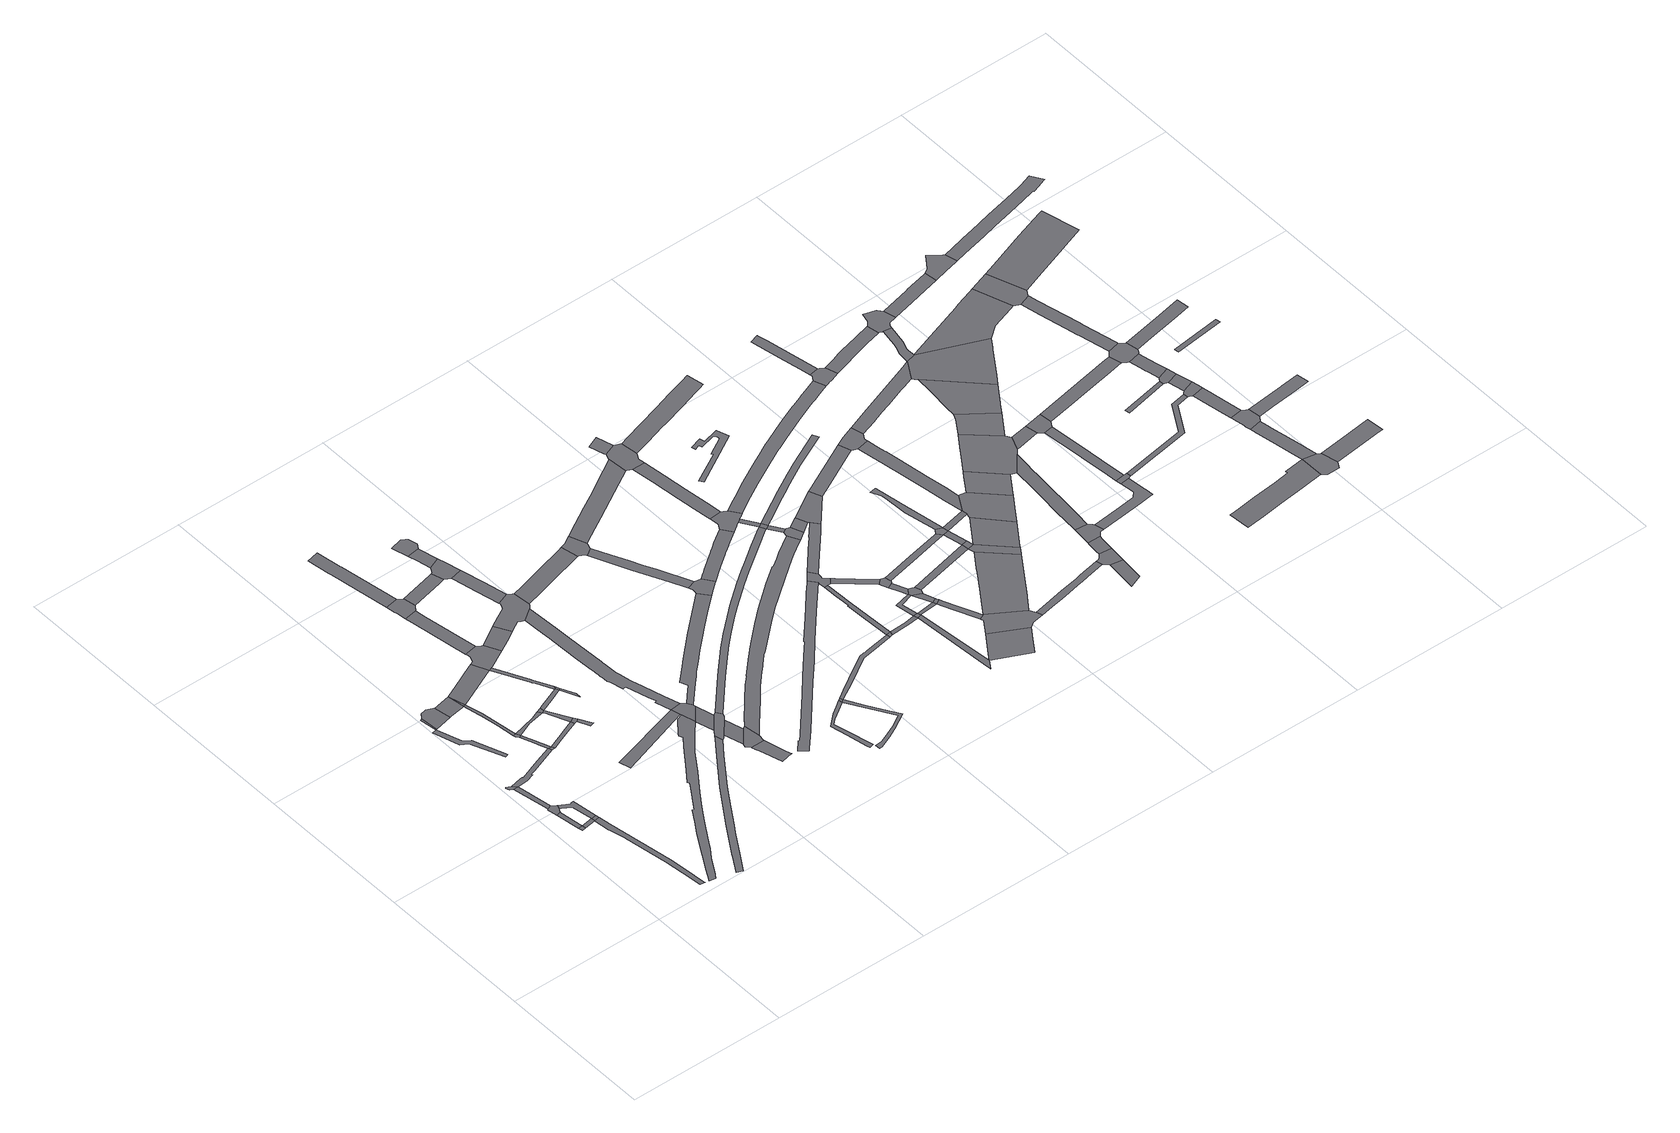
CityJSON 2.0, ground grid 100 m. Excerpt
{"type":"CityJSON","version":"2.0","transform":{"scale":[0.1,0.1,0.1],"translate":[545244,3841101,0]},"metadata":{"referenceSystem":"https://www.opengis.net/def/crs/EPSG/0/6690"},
"CityObjects":{
"road1":{"type":"Road","geometry":[{"type":"MultiSurface","lod":"1","boundaries":[[[0,1,2,3]]]}]},
"road2":{"type":"Road","attributes":{"RoadStructureAttribute.sectionType":"1"},"geometry":[{"type":"MultiSurface","lod":"1","boundaries":[[[4,5,1,0]]]}]},
"road3":{"type":"Road","geometry":[{"type":"MultiSurface","lod":"1","boundaries":[[[6,7,8,5,4,9,10,11]]]}]},
"road4":{"type":"Road","attributes":{"RoadStructureAttribute.sectionType":"1"},"geometry":[{"type":"MultiSurface","lod":"1","boundaries":[[[12,13,14,15,16,17,18,19,20,21,22,23,24,25,26,27]]]}]},
"road5":{"type":"Road","attributes":{"RoadStructureAttribute.sectionType":"1"},"geometry":[{"type":"MultiSurface","lod":"1","boundaries":[[[28,0,3,19]]]}]},
"road6":{"type":"Road","attributes":{"RoadStructureAttribute.sectionType":"1"},"geometry":[{"type":"MultiSurface","lod":"1","boundaries":[[[29,7,6,30]]]}]},
"road7":{"type":"Road","geometry":[{"type":"MultiSurface","lod":"1","boundaries":[[[31,32,33,29,30,34]]]}]},
"road8":{"type":"Road","attributes":{"RoadStructureAttribute.sectionType":"1"},"geometry":[{"type":"MultiSurface","lod":"1","boundaries":[[[35,36,37,38,11,10,39,40,28,41]]]}]},
"road9":{"type":"Road","geometry":[{"type":"MultiSurface","lod":"1","boundaries":[[[41,28,19,18]]]}]},
"road10":{"type":"Road","attributes":{"RoadStructureAttribute.sectionType":"1"},"geometry":[{"type":"MultiSurface","lod":"1","boundaries":[[[42,43,44,45,46,47,48,49,50]]]}]},
"road11":{"type":"Road","attributes":{"RoadStructureAttribute.sectionType":"1"},"geometry":[{"type":"MultiSurface","lod":"1","boundaries":[[[51,52,49,53]]]}]},
"road12":{"type":"Road","attributes":{"RoadStructureAttribute.sectionType":"1"},"geometry":[{"type":"MultiSurface","lod":"1","boundaries":[[[54,55,56,57,58,34,30,59,60,61,62,63]]]}]},
"road13":{"type":"Road","attributes":{"RoadStructureAttribute.sectionType":"1"},"geometry":[{"type":"MultiSurface","lod":"1","boundaries":[[[64,65,66,67,51,53,68,69]]]}]},
"road14":{"type":"Road","attributes":{"RoadStructureAttribute.sectionType":"1"},"geometry":[{"type":"MultiSurface","lod":"1","boundaries":[[[70,69,68,71,72,73]]]}]},
"road15":{"type":"Road","geometry":[{"type":"MultiSurface","lod":"1","boundaries":[[[74,75,76,77,78]]]}]},
"road16":{"type":"Road","attributes":{"RoadStructureAttribute.sectionType":"1"},"geometry":[{"type":"MultiSurface","lod":"1","boundaries":[[[79,80,81,78,77,82,83,84,54,85]]]}]},
"road17":{"type":"Road","attributes":{"RoadStructureAttribute.sectionType":"1"},"geometry":[{"type":"MultiSurface","lod":"1","boundaries":[[[86,87,88,73,89,90,75,74]]]}]},
"road18":{"type":"Road","geometry":[{"type":"MultiSurface","lod":"1","boundaries":[[[54,63,91,85]]]}]},
"road19":{"type":"Road","geometry":[{"type":"MultiSurface","lod":"1","boundaries":[[[70,73,88]]]}]},
"road20":{"type":"Road","attributes":{"RoadStructureAttribute.sectionType":"1"},"geometry":[{"type":"MultiSurface","lod":"1","boundaries":[[[92,93,74,78,94,95,96,97]]]}]},
"road21":{"type":"Road","attributes":{"RoadStructureAttribute.sectionType":"1"},"geometry":[{"type":"MultiSurface","lod":"1","boundaries":[[[98,99,100,101,102,103,104,105,106,107,108,109,110,111,112,113,114,115,116,117,118,119,120,121,122,123,124,125,126,127,128,129,130,131,132,133]]]}]},
"road22":{"type":"Road","attributes":{"RoadStructureAttribute.sectionType":"1"},"geometry":[{"type":"MultiSurface","lod":"1","boundaries":[[[134,135,136,85,91,137,138,139]]]}]},
"road23":{"type":"Road","geometry":[{"type":"MultiSurface","lod":"1","boundaries":[[[140,141,142,143,144,145,146,147,148,149,150,151,152,153,154,155,156,157]]]}]},
"road24":{"type":"Road","attributes":{"RoadStructureAttribute.sectionType":"1"},"geometry":[{"type":"MultiSurface","lod":"1","boundaries":[[[158,159,160,70,88,161]]]}]},
"road25":{"type":"Road","geometry":[{"type":"MultiSurface","lod":"1","boundaries":[[[162,163,92,97,164]]]}]},
"road26":{"type":"Road","attributes":{"RoadStructureAttribute.sectionType":"1"},"geometry":[{"type":"MultiSurface","lod":"1","boundaries":[[[165,164,97,166,167,134,168]]]}]},
"road27":{"type":"Road","geometry":[{"type":"MultiSurface","lod":"1","boundaries":[[[168,134,139,169,170]]]}]},
"road28":{"type":"Road","geometry":[{"type":"MultiSurface","lod":"1","boundaries":[[[171,172,173,174,170,169]]]}]},
"road29":{"type":"Road","attributes":{"RoadStructureAttribute.sectionType":"1"},"geometry":[{"type":"MultiSurface","lod":"1","boundaries":[[[175,176,177,162,164,178,179]]]}]},
"road30":{"type":"Road","geometry":[{"type":"MultiSurface","lod":"1","boundaries":[[[180,181,182,183]]]}]},
"road31":{"type":"Road","attributes":{"RoadStructureAttribute.sectionType":"1"},"geometry":[{"type":"MultiSurface","lod":"1","boundaries":[[[184,185,186,187,188,189,190,191,192,175,193]]]}]},
"road32":{"type":"Road","geometry":[{"type":"MultiSurface","lod":"1","boundaries":[[[194,195,196,197,198,199,200,158,161,188,187,201,202,203,204]]]}]},
"road33":{"type":"Road","geometry":[{"type":"MultiSurface","lod":"1","boundaries":[[[193,175,179,205]]]}]},
"road34":{"type":"Road","geometry":[{"type":"MultiSurface","lod":"1","boundaries":[[[206,207,205,179]]]}]},
"road35":{"type":"Road","attributes":{"RoadStructureAttribute.sectionType":"1"},"geometry":[{"type":"MultiSurface","lod":"1","boundaries":[[[208,209,210,211,196,195]]]}]},
"road36":{"type":"Road","geometry":[{"type":"MultiSurface","lod":"1","boundaries":[[[212,213,214,215,210,209,216,217,218]]]}]},
"road37":{"type":"Road","attributes":{"RoadStructureAttribute.sectionType":"1"},"geometry":[{"type":"MultiSurface","lod":"1","boundaries":[[[219,220,221,222,223,224,225,213,212]]]}]},
"road38":{"type":"Road","attributes":{"RoadStructureAttribute.sectionType":"1"},"geometry":[{"type":"MultiSurface","lod":"1","boundaries":[[[226,204,203,227,228,229]]]}]},
"road39":{"type":"Road","attributes":{"RoadStructureAttribute.sectionType":"1"},"geometry":[{"type":"MultiSurface","lod":"1","boundaries":[[[230,231,232,233,234,235,236,237,238,239,240,241,242]]]}]},
"road40":{"type":"Road","geometry":[{"type":"MultiSurface","lod":"1","boundaries":[[[243,244,245,180,183,98,133,246,247,248]]]}]},
"road41":{"type":"Road","geometry":[{"type":"MultiSurface","lod":"1","boundaries":[[[249,250,251,252,140,157,253,254,255,256,257]]]}]},
"road42":{"type":"Road","attributes":{"RoadStructureAttribute.sectionType":"1"},"geometry":[{"type":"MultiSurface","lod":"1","boundaries":[[[258,259,255,254,260,261,262]]]}]},
"road43":{"type":"Road","attributes":{"RoadStructureAttribute.sectionType":"1"},"geometry":[{"type":"MultiSurface","lod":"1","boundaries":[[[263,264,246,133,265,266,252,251]]]}]},
"road44":{"type":"Road","geometry":[{"type":"MultiSurface","lod":"1","boundaries":[[[267,262,261,268,230,242,269,270]]]}]},
"road45":{"type":"Road","attributes":{"RoadStructureAttribute.sectionType":"1"},"geometry":[{"type":"MultiSurface","lod":"1","boundaries":[[[271,272,218,217,273,274]]]}]},
"road46":{"type":"Road","attributes":{"RoadStructureAttribute.sectionType":"1"},"geometry":[{"type":"MultiSurface","lod":"1","boundaries":[[[275,276,277,278,279,280,281,282,283,284,285,286,287,288,289,290,291,292,293,294,295,296,297,298,299,300,301,302,303,304,305,306,307,308,309,310,311,312,313,314,315,316,317,180,245]]]}]},
"road47":{"type":"Road","geometry":[{"type":"MultiSurface","lod":"1","boundaries":[[[318,319,320,321,322,323,324,325,226,229,326,327,328,294,293,329,330,331]]]}]},
"road48":{"type":"Road","attributes":{"RoadStructureAttribute.sectionType":"1"},"geometry":[{"type":"MultiSurface","lod":"1","boundaries":[[[332,333,334,335,336,337,321,320]]]}]},
"road49":{"type":"Road","geometry":[{"type":"MultiSurface","lod":"1","boundaries":[[[338,339,340,341,271,274,335,334]]]}]},
"road50":{"type":"Road","attributes":{"RoadStructureAttribute.sectionType":"1"},"geometry":[{"type":"MultiSurface","lod":"1","boundaries":[[[342,343,344,345,346,340,339]]]}]},
"road51":{"type":"Road","geometry":[{"type":"MultiSurface","lod":"1","boundaries":[[[347,348,349,350,351,344,343,352,353,354]]]}]},
"road52":{"type":"Road","attributes":{"RoadStructureAttribute.sectionType":"1"},"geometry":[{"type":"MultiSurface","lod":"1","boundaries":[[[355,356,357,358,359,360,361,362,363,364,365,366,367,368,369,370]]]}]},
"road53":{"type":"Road","attributes":{"RoadStructureAttribute.sectionType":"1"},"geometry":[{"type":"MultiSurface","lod":"1","boundaries":[[[371,372,373,374,375,376,377,378,379,380,248,247,381,382,383,384,385,386,387,388,389,390,391,392,393,394]]]}]},
"road54":{"type":"Road","attributes":{"RoadStructureAttribute.sectionType":"1"},"geometry":[{"type":"MultiSurface","lod":"1","boundaries":[[[395,396,397,398,331,330,399,400,401,402]]]}]},
"road55":{"type":"Road","attributes":{"RoadStructureAttribute.sectionType":"1"},"geometry":[{"type":"MultiSurface","lod":"1","boundaries":[[[403,404,405,406,407,408,409,370,410,411,412,413,414,415,416,417]]]}]},
"road56":{"type":"Road","geometry":[{"type":"MultiSurface","lod":"1","boundaries":[[[418,355,370,409]]]}]},
"road57":{"type":"Road","attributes":{"RoadStructureAttribute.sectionType":"1"},"geometry":[{"type":"MultiSurface","lod":"1","boundaries":[[[419,420,421,422,423,424,425,426,427,428,429,430,431,432,433,434,435,436,437,438,439,440,441,442]]]}]},
"road58":{"type":"Road","geometry":[{"type":"MultiSurface","lod":"1","boundaries":[[[443,444,445,395,402,446,447,448,449,450,451,452,453]]]}]},
"road59":{"type":"Road","geometry":[{"type":"MultiSurface","lod":"1","boundaries":[[[454,455,456,457,458,459,460,461,462,463,464,465,466,249,257,467,468,469,470,471,472,473,474,475,476,477,478,479]]]}]},
"road60":{"type":"Road","attributes":{"RoadStructureAttribute.sectionType":"1"},"geometry":[{"type":"MultiSurface","lod":"1","boundaries":[[[480,481,482,483,484,485,486,487,488,489,490,491,492,493,494,495,496,497,498,499,500,501,502,503,504,505,506,507,508,267,270,509,510,511,512,513,514,515,516,517,518,519,520,521,522,523,524,525,526,527,528,529,530,531]]]}]},
"road61":{"type":"Road","attributes":{"RoadStructureAttribute.sectionType":"1"},"geometry":[{"type":"MultiSurface","lod":"1","boundaries":[[[532,533,534,535,536,450,449,537,538,539,540,541]]]}]},
"road62":{"type":"Road","attributes":{"RoadStructureAttribute.sectionType":"1"},"geometry":[{"type":"MultiSurface","lod":"1","boundaries":[[[542,543,544,545,546,547,548,549,550,551,418,409,552,553,554,555,556,557]]]}]},
"road63":{"type":"Road","geometry":[{"type":"MultiSurface","lod":"1","boundaries":[[[558,541,540,559,560,561,371,394,562,563,564,565,566]]]}]},
"road64":{"type":"Road","attributes":{"RoadStructureAttribute.sectionType":"1"},"geometry":[{"type":"MultiSurface","lod":"1","boundaries":[[[567,568,569,570,571,443,453,572,573,574,575]]]}]},
"road65":{"type":"Road","geometry":[{"type":"MultiSurface","lod":"1","boundaries":[[[576,542,557,577]]]}]},
"road66":{"type":"Road","attributes":{"RoadStructureAttribute.sectionType":"1"},"geometry":[{"type":"MultiSurface","lod":"1","boundaries":[[[578,579,580,581,582,583,584,585,586,587,588,566,565,589,590,591,592,593,594]]]}]},
"road67":{"type":"Road","attributes":{"RoadStructureAttribute.sectionType":"1"},"geometry":[{"type":"MultiSurface","lod":"1","boundaries":[[[595,596,597,598,599,600,601,602,603,542,576]]]}]},
"road68":{"type":"Road","attributes":{"RoadStructureAttribute.sectionType":"1"},"geometry":[{"type":"MultiSurface","lod":"1","boundaries":[[[604,605,576,577,606,607]]]}]},
"road69":{"type":"Road","geometry":[{"type":"MultiSurface","lod":"1","boundaries":[[[608,419,442,609,598,597,610,611,612,613,614,615,616]]]}]},
"road70":{"type":"Road","attributes":{"RoadStructureAttribute.sectionType":"1"},"geometry":[{"type":"MultiSurface","lod":"1","boundaries":[[[617,607,618,619,620,621]]]}]},
"road71":{"type":"Road","geometry":[{"type":"MultiSurface","lod":"1","boundaries":[[[622,604,607,617]]]}]},
"road72":{"type":"Road","attributes":{"RoadStructureAttribute.sectionType":"1"},"geometry":[{"type":"MultiSurface","lod":"1","boundaries":[[[623,624,625,612,611,626,627,628]]]}]},
"road73":{"type":"Road","attributes":{"RoadStructureAttribute.sectionType":"1"},"geometry":[{"type":"MultiSurface","lod":"1","boundaries":[[[629,630,604,622,631,632]]]}]},
"road74":{"type":"Road","geometry":[{"type":"MultiSurface","lod":"1","boundaries":[[[633,634,635,636,637,578,594,638,639,640,641,642,643,644,645,646,647,648]]]}]},
"road75":{"type":"Road","attributes":{"RoadStructureAttribute.sectionType":"1"},"geometry":[{"type":"MultiSurface","lod":"1","boundaries":[[[649,650,622,617,651,652,653]]]}]},
"road76":{"type":"Road","attributes":{"RoadStructureAttribute.sectionType":"1"},"geometry":[{"type":"MultiSurface","lod":"1","boundaries":[[[654,655,621,656,657,658,659,660]]]}]},
"road77":{"type":"Road","attributes":{"RoadStructureAttribute.sectionType":"1"},"geometry":[{"type":"MultiSurface","lod":"1","boundaries":[[[661,662,663,664,665,635,634,666,667,668,669]]]}]},
"road78":{"type":"Road","attributes":{"RoadStructureAttribute.sectionType":"1"},"geometry":[{"type":"MultiSurface","lod":"1","boundaries":[[[642,641,454,670]]]}]},
"road79":{"type":"Road","attributes":{"RoadStructureAttribute.sectionType":"1"},"geometry":[{"type":"MultiSurface","lod":"1","boundaries":[[[671,672,673,674,629,675]]]}]},
"road80":{"type":"Road","geometry":[{"type":"MultiSurface","lod":"1","boundaries":[[[676,628,627,672,671,677,678,679]]]}]},
"road81":{"type":"Road","geometry":[{"type":"MultiSurface","lod":"1","boundaries":[[[670,454,479,680]]]}]},
"road82":{"type":"Road","attributes":{"RoadStructureAttribute.sectionType":"1"},"geometry":[{"type":"MultiSurface","lod":"1","boundaries":[[[681,682,683,684,685,686,687,608,616,688,689,690,691]]]}]},
"road83":{"type":"Road","attributes":{"RoadStructureAttribute.sectionType":"1"},"geometry":[{"type":"MultiSurface","lod":"1","boundaries":[[[632,649,692,693]]]}]},
"road84":{"type":"Road","geometry":[{"type":"MultiSurface","lod":"1","boundaries":[[[675,629,632,693,694,695]]]}]},
"road85":{"type":"Road","attributes":{"RoadStructureAttribute.sectionType":"1"},"geometry":[{"type":"MultiSurface","lod":"1","boundaries":[[[680,479,696,697]]]}]},
"road86":{"type":"Road","geometry":[{"type":"MultiSurface","lod":"1","boundaries":[[[698,692,649,653,699]]]}]},
"road87":{"type":"Road","attributes":{"RoadStructureAttribute.sectionType":"1"},"geometry":[{"type":"MultiSurface","lod":"1","boundaries":[[[700,701,702,699,653,703,704,705]]]}]},
"road88":{"type":"Road","geometry":[{"type":"MultiSurface","lod":"1","boundaries":[[[706,707,708,709,710,567,575,711,661,669,712,713,714,715,716]]]}]},
"road89":{"type":"Road","geometry":[{"type":"MultiSurface","lod":"1","boundaries":[[[697,696,480,531,717,718,719]]]}]},
"road90":{"type":"Road","attributes":{"RoadStructureAttribute.sectionType":"1"},"geometry":[{"type":"MultiSurface","lod":"1","boundaries":[[[720,721,722,723,709,708]]]}]},
"road91":{"type":"Road","geometry":[{"type":"MultiSurface","lod":"1","boundaries":[[[724,705,704,725,726,727,654,660,728,729,730,731]]]}]},
"road92":{"type":"Road","attributes":{"RoadStructureAttribute.sectionType":"1"},"geometry":[{"type":"MultiSurface","lod":"1","boundaries":[[[732,719,718,733]]]}]},
"road93":{"type":"Road","attributes":{"RoadStructureAttribute.sectionType":"1"},"geometry":[{"type":"MultiSurface","lod":"1","boundaries":[[[734,735,736,679,678,737,738,739,740]]]}]},
"road94":{"type":"Road","geometry":[{"type":"MultiSurface","lod":"1","boundaries":[[[741,732,733,742,681,691,743,744,745]]]}]},
"road95":{"type":"Road","attributes":{"RoadStructureAttribute.sectionType":"1"},"geometry":[{"type":"MultiSurface","lod":"1","boundaries":[[[746,695,694,747]]]}]},
"road96":{"type":"Road","geometry":[{"type":"MultiSurface","lod":"1","boundaries":[[[748,749,750,751,752,753,754,755,756,757,758,759,760,761,762,763]]]}]},
"road97":{"type":"Road","attributes":{"RoadStructureAttribute.sectionType":"1"},"geometry":[{"type":"MultiSurface","lod":"1","boundaries":[[[764,765,766,767,768,724,731,769,770,771,772]]]}]},
"road98":{"type":"Road","geometry":[{"type":"MultiSurface","lod":"1","boundaries":[[[773,774,775,776,777,778,779,780,781,782,783,784,785,786,670,680]]]}]},
"road99":{"type":"Road","attributes":{"RoadStructureAttribute.sectionType":"1"},"geometry":[{"type":"MultiSurface","lod":"1","boundaries":[[[787,788,789,790,791,792,716,715,793,794,795,796,797,798,799]]]}]},
"road100":{"type":"Road","geometry":[{"type":"MultiSurface","lod":"1","boundaries":[[[800,801,746,747,802]]]}]},
"road101":{"type":"Road","attributes":{"RoadStructureAttribute.sectionType":"1"},"geometry":[{"type":"MultiSurface","lod":"1","boundaries":[[[803,804,740,746,801]]]}]},
"road102":{"type":"Road","geometry":[{"type":"MultiSurface","lod":"1","boundaries":[[[805,734,740,804,806]]]}]},
"road103":{"type":"Road","attributes":{"RoadStructureAttribute.sectionType":"1"},"geometry":[{"type":"MultiSurface","lod":"1","boundaries":[[[807,808,809,810,811,730,729,812,813,814,815,816,817]]]}]},
"road104":{"type":"Road","attributes":{"RoadStructureAttribute.sectionType":"1"},"geometry":[{"type":"MultiSurface","lod":"1","boundaries":[[[818,819,820,821,822,823,824,825,826,827,828,829,830,805,806]]]}]},
"road105":{"type":"Road","geometry":[{"type":"MultiSurface","lod":"1","boundaries":[[[802,747,764,772,831,832]]]}]},
"road106":{"type":"Road","attributes":{"RoadStructureAttribute.sectionType":"1"},"geometry":[{"type":"MultiSurface","lod":"1","boundaries":[[[833,834,835,836,837,838,839,840,841,842,843,844,845,846,847,848,849,850,851,852,648,647,853,854,855,856,857,858,859,860,861,862,863,864,865,866]]]}]},
"road107":{"type":"Road","attributes":{"RoadStructureAttribute.sectionType":"1"},"geometry":[{"type":"MultiSurface","lod":"1","boundaries":[[[867,868,741,745,869,870,871,872,873]]]}]},
"road108":{"type":"Road","geometry":[{"type":"MultiSurface","lod":"1","boundaries":[[[874,806,804,875]]]}]},
"road109":{"type":"Road","attributes":{"RoadStructureAttribute.sectionType":"1"},"geometry":[{"type":"MultiSurface","lod":"1","boundaries":[[[876,802,832,877,878,879]]]}]},
"road110":{"type":"Road","attributes":{"RoadStructureAttribute.sectionType":"1"},"geometry":[{"type":"MultiSurface","lod":"1","boundaries":[[[880,881,882,883,884,885,886,887,888,889,890,891,892,893,894,895,896,874,897]]]}]},
"road111":{"type":"Road","attributes":{"RoadStructureAttribute.sectionType":"1"},"geometry":[{"type":"MultiSurface","lod":"1","boundaries":[[[898,899,900,901,902]]]}]},
"road112":{"type":"Road","geometry":[{"type":"MultiSurface","lod":"1","boundaries":[[[897,874,875,903,904,876,879,905,906,907,908]]]}]},
"road113":{"type":"Road","geometry":[{"type":"MultiSurface","lod":"1","boundaries":[[[909,910,911,807,817,898,902,912,913]]]}]},
"road114":{"type":"Road","geometry":[{"type":"MultiSurface","lod":"1","boundaries":[[[914,915,867,873,916,889,888,917,918]]]}]},
"road115":{"type":"Road","attributes":{"RoadStructureAttribute.sectionType":"1"},"geometry":[{"type":"MultiSurface","lod":"1","boundaries":[[[919,920,921,909,913,922,923,924,925]]]}]},
"road116":{"type":"Road","geometry":[{"type":"MultiSurface","lod":"1","boundaries":[[[926,927,919,925,928,929,930,931,932,933]]]}]},
"road117":{"type":"Road","attributes":{"RoadStructureAttribute.sectionType":"1"},"geometry":[{"type":"MultiSurface","lod":"1","boundaries":[[[934,935,936,908,907,937,938]]]}]},
"road118":{"type":"Road","attributes":{"RoadStructureAttribute.sectionType":"1"},"geometry":[{"type":"MultiSurface","lod":"1","boundaries":[[[939,940,941,942,943,944,945,946,947,948,949,950,951,952,953,954,926,933]]]}]},
"road119":{"type":"Road","geometry":[{"type":"MultiSurface","lod":"1","boundaries":[[[955,956,957,958,934,938,950,949,959,960,961]]]}]},
"road120":{"type":"Road","geometry":[{"type":"MultiSurface","lod":"1","boundaries":[[[962,963,964,965,966,967,833,866,968,969,970,971,972,973]]]}]},
"road121":{"type":"Road","attributes":{"RoadStructureAttribute.sectionType":"1"},"geometry":[{"type":"MultiSurface","lod":"1","boundaries":[[[974,975,976,977,978,979,980,981,982,964,963]]]}]},
"road122":{"type":"Road","attributes":{"RoadStructureAttribute.sectionType":"1"},"geometry":[{"type":"MultiSurface","lod":"1","boundaries":[[[983,984,985,914,918,986,987,988,989,990,991,992,993,994]]]}]},
"road123":{"type":"Road","attributes":{"RoadStructureAttribute.sectionType":"1"},"geometry":[{"type":"MultiSurface","lod":"1","boundaries":[[[995,996,997,998,999,1000,1001,1002,1003,1004,1005,1006,1007,931,930]]]}]},
"road124":{"type":"Road","attributes":{"RoadStructureAttribute.sectionType":"1"},"geometry":[{"type":"MultiSurface","lod":"1","boundaries":[[[1008,1009,1010,955,961,1011,1012]]]}]},
"road125":{"type":"Road","attributes":{"RoadStructureAttribute.sectionType":"1"},"geometry":[{"type":"MultiSurface","lod":"1","boundaries":[[[1013,960,959,1014,1015,1016]]]}]},
"road126":{"type":"Road","geometry":[{"type":"MultiSurface","lod":"1","boundaries":[[[1017,1018,1019,1004,1003,1020,1021,1022]]]}]},
"road127":{"type":"Road","attributes":{"RoadStructureAttribute.sectionType":"1"},"geometry":[{"type":"MultiSurface","lod":"1","boundaries":[[[1023,1024,1025,1026,1027,1028,1029,973,972,1030,1031,1032,1033,1034]]]}]},
"road128":{"type":"Road","attributes":{"RoadStructureAttribute.sectionType":"1"},"geometry":[{"type":"MultiSurface","lod":"1","boundaries":[[[1035,1036,1037,1038,1039,1040,1041,1042,1043,1019,1018]]]}]},
"road129":{"type":"Road","attributes":{"RoadStructureAttribute.sectionType":"1"},"geometry":[{"type":"MultiSurface","lod":"1","boundaries":[[[1044,1045,1046,1008,1012,1047,1048,1049,1050,1051]]]}]},
"road130":{"type":"Road","geometry":[{"type":"MultiSurface","lod":"1","boundaries":[[[1052,1013,1016,1053,1040,1039,1054,1055]]]}]},
"road131":{"type":"Road","geometry":[{"type":"MultiSurface","lod":"1","boundaries":[[[1056,1057,1058,1059,1060,1061,983,1062,1063,1064,1065,1066,1067,1068,1069]]]}]},
"road132":{"type":"Road","attributes":{"RoadStructureAttribute.sectionType":"1"},"geometry":[{"type":"MultiSurface","lod":"1","boundaries":[[[1062,983,994,1070,1044,1051,1071,1072,1073,1074]]]}]},
"road133":{"type":"Road","geometry":[{"type":"MultiSurface","lod":"1","boundaries":[[[1075,1076,1077,1023,1034,1078,1079,1056,1069,1080,1081,1082,1083,1084,1085,1086,1087]]]}]},
"road134":{"type":"Road","attributes":{"RoadStructureAttribute.sectionType":"1"},"geometry":[{"type":"MultiSurface","lod":"1","boundaries":[[[1088,1089,1090,1091,1092,1093,1094,1095,1096,1097,1098,1099,1100]]]}]},
"road135":{"type":"Road","attributes":{"RoadStructureAttribute.sectionType":"1"},"geometry":[{"type":"MultiSurface","lod":"1","boundaries":[[[1101,1102,1103,1017,1022,1104,1105,1106]]]}]},
"road136":{"type":"Road","attributes":{"RoadStructureAttribute.sectionType":"1"},"geometry":[{"type":"MultiSurface","lod":"1","boundaries":[[[1107,1108,1109,1110,1111,1052,1055,1112,1113,1114,1115,1116,1117]]]}]},
"road137":{"type":"Road","geometry":[{"type":"MultiSurface","lod":"1","boundaries":[[[1118,1119,1120,1121,1122,1123,1062,1074,1124,1125,1126]]]}]},
"road138":{"type":"Road","attributes":{"RoadStructureAttribute.sectionType":"1"},"geometry":[{"type":"MultiSurface","lod":"1","boundaries":[[[1127,1128,1129,1130,1131,1085,1084,1132,1133,1134,1135]]]}]},
"road139":{"type":"Road","geometry":[{"type":"MultiSurface","lod":"1","boundaries":[[[1136,1137,1138,1139]]]}]},
"road140":{"type":"Road","geometry":[{"type":"MultiSurface","lod":"1","boundaries":[[[1088,1100,1140,1141,1142,1143,1144]]]}]},
"road141":{"type":"Road","attributes":{"RoadStructureAttribute.sectionType":"1"},"geometry":[{"type":"MultiSurface","lod":"1","boundaries":[[[1145,1146,1147,1148,1149,1150,1151,1152,1153,1154,1088,1144]]]}]},
"road142":{"type":"Road","geometry":[{"type":"MultiSurface","lod":"1","boundaries":[[[1155,1156,1157,1158,1159,1160,1150,1149,1161,1162]]]}]},
"road143":{"type":"Road","attributes":{"RoadStructureAttribute.sectionType":"1"},"geometry":[{"type":"MultiSurface","lod":"1","boundaries":[[[1163,1164,1165,1166,1167,1168,1157,1156]]]}]},
"road144":{"type":"Road","geometry":[{"type":"MultiSurface","lod":"1","boundaries":[[[1169,1170,1171,1172,1101,1106,1173,1166,1165]]]}]},
"road145":{"type":"Road","geometry":[{"type":"MultiSurface","lod":"1","boundaries":[[[1174,1175,1136,1139,1176,1177]]]}]},
"road146":{"type":"Road","attributes":{"RoadStructureAttribute.sectionType":"1"},"geometry":[{"type":"MultiSurface","lod":"1","boundaries":[[[1177,1176,1171,1170]]]}]},
"road147":{"type":"Road","attributes":{"RoadStructureAttribute.sectionType":"1"},"geometry":[{"type":"MultiSurface","lod":"1","boundaries":[[[1178,1179,1180,1181,1182,1183,1184,1175,1174]]]}]},
"road148":{"type":"Road","geometry":[{"type":"MultiSurface","lod":"1","boundaries":[[[1185,1186,1187,1188,1189,1190,1107,1117,1191,1192,1193,1181,1180,1194,1195,1196]]]}]},
"road149":{"type":"Road","geometry":[{"type":"MultiSurface","lod":"1","boundaries":[[[1197,1198,1199,1127,1135,1200,1201,1202,1203,1204]]]}]},
"road150":{"type":"Road","attributes":{"RoadStructureAttribute.sectionType":"1"},"geometry":[{"type":"MultiSurface","lod":"1","boundaries":[[[1205,1206,1207,1208,1209,1210,1211,1212,1213,1214,1215,1187,1186]]]}]},
"road151":{"type":"Road","geometry":[{"type":"MultiSurface","lod":"1","boundaries":[[[1216,1118,1126,1210,1209,1217,1218]]]}]},
"road152":{"type":"Road","attributes":{"RoadStructureAttribute.sectionType":"1"},"geometry":[{"type":"MultiSurface","lod":"1","boundaries":[[[1219,1220,1143,1142,1221,1222,1223]]]}]},
"road153":{"type":"Road","attributes":{"RoadStructureAttribute.sectionType":"1"},"geometry":[{"type":"MultiSurface","lod":"1","boundaries":[[[1224,1225,1226,1227,1162,1161,1228,1229,1230]]]}]},
"road154":{"type":"Road","attributes":{"RoadStructureAttribute.sectionType":"1"},"geometry":[{"type":"MultiSurface","lod":"1","boundaries":[[[1231,1232,1196,1195,1233,1234,1235]]]}]},
"road155":{"type":"Road","attributes":{"RoadStructureAttribute.sectionType":"1"},"geometry":[{"type":"MultiSurface","lod":"1","boundaries":[[[1236,1237,1238,1239,1240]]]}]},
"road156":{"type":"Road","attributes":{"RoadStructureAttribute.sectionType":"1"},"geometry":[{"type":"MultiSurface","lod":"1","boundaries":[[[1241,1242,1243,1244,1216,1218,1245,1246,1247,1248]]]}]},
"road157":{"type":"Road","attributes":{"RoadStructureAttribute.sectionType":"1"},"geometry":[{"type":"MultiSurface","lod":"1","boundaries":[[[1249,1250,1251,1252,1253,1254,1255,1203,1202,1256,1257,1258,1259,1260,1261,1262,1263,1264,1265]]]}]}
},
"vertices":[
[153,821,0],[128,818,0],[132,790,0],[157,795,0],
[129,976,0],[102,969,0],
[123,1047,0],[98,1039,0],[91,1035,0],[138,993,0],[143,1002,0],[154,1029,0],
[374,66,0],[365,143,0],[359,203,0],[346,321,0],[326,436,0],[275,739,0],[265,813,0],[228,807,0],[241,708,0],[243,698,0],[268,603,0],[269,597,0],[316,320,0],[330,197,0],[344,68,0],[374,62,0],
[228,834,0],
[55,1274,0],[85,1272,0],
[32,1312,0],[26,1305,0],[36,1282,0],[63,1298,0],
[241,981,0],[239,998,0],[222,995,0],[215,993,0],[153,996,0],[207,964,0],[261,839,0],
[54,1722,0],[100,1698,0],[182,1494,0],[193,1499,0],[204,1503,0],[127,1708,0],[84,1738,0],[35,1894,0],[6,1887,0],
[30,2007,0],[19,2004,0],[40,1895,0],
[400,1403,0],[294,1364,0],[151,1311,0],[148,1316,0],[138,1314,0],[151,1278,0],[203,1294,0],[201,1301,0],[234,1313,0],[410,1379,0],
[128,2031,0],[92,2050,0],[53,2039,0],[35,2013,0],[152,1920,0],[136,2027,0],
[248,2052,0],[167,1923,0],[251,1938,0],[264,1940,0],
[340,1598,0],[322,1595,0],[324,1581,0],[338,1563,0],[353,1573,0],
[400,1453,0],[394,1469,0],[391,1475,0],[376,1466,0],[378,1460,0],[385,1441,0],[420,1401,0],
[322,1715,0],[303,1835,0],[277,1945,0],[291,1800,0],[307,1705,0],
[433,1381,0],
[537,1657,0],[485,1637,0],[445,1614,0],[543,1633,0],[545,1633,0],[552,1635,0],
[1113,1148,0],[1075,1135,0],[1005,1046,0],[996,1034,0],[1004,1018,0],[1009,1010,0],[964,954,0],[856,803,0],[799,725,0],[809,718,0],[799,700,0],[691,537,0],[683,541,0],[637,466,0],[587,388,0],[536,305,0],[499,240,0],[445,144,0],[420,99,0],[414,87,0],[404,69,0],[402,66,0],[398,58,0],[437,50,0],[455,79,0],[522,190,0],[561,248,0],[606,321,0],[677,436,0],[736,529,0],[800,623,0],[894,751,0],[982,882,0],[1059,975,0],[1073,991,0],[1136,1062,0],
[624,1483,0],[547,1452,0],[497,1432,0],[499,1408,0],[563,1433,0],[633,1461,0],
[1143,911,0],[1131,890,0],[1076,818,0],[1052,785,0],[908,584,0],[857,505,0],[742,329,0],[618,131,0],[614,124,0],[550,18,0],[587,2,0],[648,103,0],[747,261,0],[776,307,0],[855,428,0],[941,561,0],[1084,762,0],[1157,859,0],
[502,2168,0],[435,2137,0],[389,2116,0],[547,2069,0],
[565,1668,0],[561,1667,0],[570,1643,0],
[585,1616,0],[565,1617,0],[571,1604,0],[653,1500,0],
[652,1468,0],[667,1477,0],
[687,1391,0],[700,1395,0],[712,1399,0],[711,1401,0],
[724,1734,0],[703,1726,0],[575,1673,0],[651,1677,0],[737,1714,0],
[1096,1214,0],[621,1074,0],[642,1004,0],[1111,1157,0],
[683,1851,0],[674,1868,0],[671,1874,0],[569,2076,0],[548,2068,0],[660,1855,0],[663,1849,0],[672,1833,0],[720,1741,0],[732,1752,0],
[639,2244,0],[611,2259,0],[533,2246,0],[536,2231,0],[538,2216,0],[527,2186,0],[524,2178,0],[574,2079,0],[576,2081,0],[696,2145,0],[647,2240,0],
[747,1722,0],
[790,1602,0],[790,1637,0],
[554,2609,0],[543,2677,0],[464,2664,0],[475,2598,0],
[522,2809,0],[441,2795,0],[452,2740,0],[454,2724,0],[566,2710,0],[570,2711,0],[555,2789,0],
[458,3192,0],[457,3195,0],[429,3360,0],[352,3341,0],[375,3199,0],[379,3179,0],[394,3085,0],
[783,2322,0],[784,2194,0],[833,2223,0],[838,2226,0],
[1237,714,0],[1238,711,0],[1240,704,0],[1244,690,0],[1242,690,0],[1249,676,0],[1252,668,0],[1294,526,0],[1371,542,0],[1370,542,0],[1351,608,0],[1330,682,0],[1322,714,0],
[1189,1201,0],[1165,1220,0],[1162,1222,0],[1210,1154,0],[1212,1170,0],[1191,1199,0],
[1264,1049,0],[1250,1042,0],[1244,1035,0],[1170,944,0],[1168,864,0],[1186,885,0],[1262,975,0],[1280,997,0],[1286,1015,0],
[1294,860,0],[1290,873,0],[1198,845,0],[1221,764,0],[1296,855,0],
[1235,1067,0],[1211,1151,0],[1138,1052,0],[1143,1038,0],
[1314,864,0],[1214,742,0],[1323,717,0],[1327,761,0],
[792,2846,0],[778,2842,0],[779,2762,0],[817,2771,0],
[1160,1230,0],[1141,1298,0],[1133,1327,0],[1096,1457,0],[1087,1491,0],[1076,1531,0],[1065,1584,0],[1062,1596,0],[1056,1628,0],[1054,1661,0],[1050,1722,0],[1050,1729,0],[1049,1743,0],[1044,1861,0],[1036,2008,0],[1034,2040,0],[1032,2088,0],[1027,2188,0],[1021,2301,0],[943,2246,0],[948,2152,0],[952,2084,0],[954,2056,0],[954,2036,0],[958,1952,0],[963,1836,0],[968,1751,0],[970,1725,0],[970,1717,0],[972,1683,0],[973,1671,0],[974,1657,0],[975,1643,0],[977,1609,0],[977,1608,0],[977,1603,0],[983,1584,0],[1004,1504,0],[1024,1509,0],[1065,1368,0],[1080,1317,0],[1067,1314,0],[1069,1308,0],
[1026,2448,0],[1000,2464,0],[998,2465,0],[924,2438,0],[927,2429,0],[916,2405,0],[911,2394,0],[846,2358,0],[907,2266,0],[912,2263,0],[923,2257,0],[1040,2327,0],[1044,2333,0],[1031,2445,0],
[963,2621,0],[932,2754,0],[930,2766,0],[853,2748,0],[856,2738,0],[891,2581,0],
[906,2867,0],[894,2915,0],[820,2883,0],[801,2849,0],
[865,3035,0],[863,3040,0],[784,3029,0],[800,2970,0],[821,2884,0],
[857,3139,0],[835,3154,0],[757,3134,0],[767,3095,0],[776,3060,0],[876,3061,0],[884,3074,0],[868,3130,0],
[1829,701,0],[1784,670,0],[1738,638,0],[1665,573,0],[1690,459,0],[1717,334,0],[1722,312,0],[1751,321,0],[1747,335,0],[1736,377,0],[1722,439,0],[1704,509,0],[1689,574,0],[1718,602,0],[1749,622,0],[1834,678,0],
[1778,1827,0],[1545,1620,0],[1399,1478,0],[1357,1437,0],[1268,1350,0],[1269,1348,0],[1286,1309,0],[1287,1306,0],[1288,1303,0],[1230,1242,0],[1214,1172,0],[1269,1230,0],[1323,1289,0],[1326,1291,0],[1363,1330,0],[1385,1353,0],[1402,1369,0],[1413,1379,0],[1447,1413,0],[1508,1473,0],[1582,1542,0],[1657,1612,0],[1724,1672,0],[1832,1765,0],
[1457,2563,0],[1434,2556,0],[1255,2506,0],[1100,2462,0],[1145,2362,0],[1298,2404,0],[1419,2438,0],[1478,2454,0],
[1776,275,0],[1855,308,0],[1917,341,0],[2022,402,0],[1976,477,0],[1915,581,0],[1851,691,0],[1997,410,0],[1920,364,0],[1890,349,0],[1820,318,0],[1800,310,0],[1783,308,0],[1756,305,0],[1756,275,0],
[1843,710,0],
[2295,1527,0],[2283,1513,0],[2229,1454,0],[2152,1366,0],[2060,1263,0],[1978,1174,0],[1982,1170,0],[1905,1084,0],[1801,968,0],[1705,859,0],[1606,747,0],[1504,633,0],[1466,591,0],[1460,596,0],[1408,539,0],[1455,498,0],[1467,512,0],[1564,619,0],[1690,760,0],[1813,898,0],[1924,1023,0],[2030,1143,0],[2177,1307,0],[2332,1480,0],
[1541,2603,0],[1496,2577,0],[1488,2572,0],[1485,2451,0],[1514,2439,0],[1515,2437,0],[1520,2426,0],[1570,2460,0],[1571,2463,0],[1579,2492,0],[1581,2499,0],
[2366,2012,0],[2353,2004,0],[2243,1928,0],[2131,1849,0],[2076,1810,0],[1994,1750,0],[1854,1639,0],[1787,1582,0],[1688,1493,0],[1607,1416,0],[1554,1364,0],[1483,1290,0],[1451,1256,0],[1329,1063,0],[1480,1229,0],[1583,1336,0],[1628,1380,0],[1635,1388,0],[1715,1464,0],[1813,1552,0],[1880,1608,0],[2018,1718,0],[2100,1778,0],[2266,1895,0],[2375,1971,0],[2387,1978,0],
[2436,1867,0],[2428,1862,0],[2413,1853,0],[2377,1830,0],[2363,1821,0],[2342,1807,0],[2326,1797,0],[2280,1763,0],[2226,1724,0],[2222,1730,0],[2117,1652,0],[2045,1596,0],[1956,1524,0],[1866,1445,0],[1778,1366,0],[1718,1309,0],[1716,1308,0],[1659,1252,0],[1612,1205,0],[1572,1162,0],[1571,1160,0],[1556,1144,0],[1521,1109,0],[1516,1103,0],[1500,1086,0],[1498,1084,0],[1474,1058,0],[1421,996,0],[1358,922,0],[1380,823,0],[1442,895,0],[1511,974,0],[1560,1032,0],[1568,1042,0],[1575,1050,0],[1657,1135,0],[1685,1164,0],[1696,1175,0],[1745,1225,0],[1748,1228,0],[1754,1233,0],[1772,1248,0],[1830,1298,0],[1938,1394,0],[2024,1470,0],[2100,1528,0],[2221,1619,0],[2338,1707,0],[2388,1741,0],[2400,1749,0],[2411,1756,0],[2473,1795,0],
[1825,1917,0],[1733,2112,0],[1703,2177,0],[1666,2256,0],[1617,2359,0],[1558,2344,0],[1633,2184,0],[1726,1986,0],[1772,1887,0],[1830,1906,0],
[2350,930,0],[2271,917,0],[2194,903,0],[2171,898,0],[2168,901,0],[2139,895,0],[2070,854,0],[1977,798,0],[1961,788,0],[1898,747,0],[1895,718,0],[1959,757,0],[2054,815,0],[2139,869,0],[2266,892,0],[2354,908,0],
[1842,1904,0],[1782,1867,0],[1784,1862,0],[1781,1845,0],[1857,1786,0],[1898,1819,0],[1902,1822,0],[1919,1835,0],[1870,1898,0],
[2091,2927,0],[2008,2878,0],[1829,2772,0],[1745,2723,0],[1570,2620,0],[1598,2509,0],[1765,2607,0],[2008,2750,0],[2101,2805,0],
[2379,938,0],[2373,912,0],
[2194,2134,0],[2101,2070,0],[2071,2048,0],[2062,2042,0],[2049,2033,0],[2045,2029,0],[1992,1990,0],[1946,1956,0],[1930,1944,0],[1916,1933,0],[1902,1922,0],[2006,1902,0],[2095,1967,0],[2106,1975,0],[2117,1983,0],[2172,2021,0],[2240,2069,0],
[2374,1053,0],[2365,1246,0],[2357,1429,0],[2334,1429,0],[2338,1335,0],[2342,1238,0],[2336,1238,0],[2342,1112,0],[2349,977,0],
[2556,953,0],[2491,942,0],[2500,921,0],[2564,926,0],
[2340,1578,0],[2332,1461,0],[2366,1430,0],[2376,1430,0],[2401,1462,0],[2390,1471,0],[2368,1488,0],[2373,1510,0],[2377,1531,0],
[2593,935,0],[2603,427,0],[2607,380,0],[2607,376,0],[2643,431,0],
[2584,956,0],
[2578,1305,0],[2420,1446,0],[2411,1453,0],[2377,1430,0],[2571,1260,0],[2599,1287,0],
[2640,1101,0],[2537,1075,0],[2565,1060,0],[2650,1086,0],
[2300,2227,0],[2285,2235,0],[2208,2227,0],[2214,2172,0],[2215,2169,0],[2279,2095,0],[2286,2101,0],[2289,2102,0],[2303,2111,0],[2327,2127,0],[2335,2132,0],[2341,2136,0],[2346,2138,0],[2348,2140,0],[2365,2150,0],[2320,2216,0],
[2701,968,0],[2597,957,0],[2599,937,0],[2606,937,0],[2708,947,0],
[2762,602,0],[2690,497,0],[2869,323,0],[2872,326,0],[2885,346,0],[2929,411,0],[2979,484,0],
[2137,2787,0],[2155,2644,0],[2179,2454,0],[2192,2342,0],[2205,2246,0],[2277,2300,0],[2254,2488,0],[2235,2644,0],[2218,2786,0],
[2391,2027,0],
[2629,1224,0],[2593,1208,0],[2623,1140,0],[2635,1111,0],[2667,1138,0],
[2626,1279,0],[2638,1241,0],[2638,1242,0],[2628,1279,0],
[2412,1993,0],
[2597,1870,0],[2542,1808,0],[2527,1791,0],[2515,1776,0],[2493,1751,0],[2451,1704,0],[2385,1628,0],[2431,1592,0],[2514,1684,0],[2594,1773,0],[2635,1821,0],
[2732,985,0],[2705,1056,0],
[2717,1084,0],[2702,1121,0],
[2439,1896,0],[2463,1912,0],
[2738,971,0],[2739,967,0],
[2825,769,0],[2789,853,0],[2748,947,0],[2746,861,0],[2812,709,0],[2845,723,0],
[2212,2983,0],[2202,2987,0],[2179,2997,0],[2103,2967,0],[2093,2933,0],[2107,2802,0],[2214,2815,0],[2212,2833,0],[2229,2863,0],[2233,2869,0],[2219,2980,0],
[2498,1812,0],[2522,1827,0],[2493,1906,0],
[2177,3005,0],[2146,3104,0],[2071,3071,0],[2099,2979,0],
[2847,725,0],[2817,699,0],[2820,692,0],[2821,689,0],[3012,507,0],[3089,521,0],[3075,559,0],[3056,596,0],
[2560,1946,0],[2590,1875,0],
[3056,1372,0],[3042,1369,0],[2872,1332,0],[2830,1284,0],[3012,1324,0],[3073,1337,0],[3083,1339,0],
[2748,2058,0],[2595,1871,0],[2661,1850,0],[2677,1869,0],[2778,1983,0],
[3108,1213,0],[3114,1170,0],
[2697,2661,0],[2673,2738,0],[2571,2710,0],[2563,2742,0],[2487,2719,0],[2494,2694,0],[2526,2706,0],[2534,2686,0],[2627,2712,0],[2636,2709,0],[2642,2701,0],[2648,2680,0],[2537,2615,0],[2544,2604,0],[2349,2493,0],[2367,2470,0],
[3124,1133,0],[3053,1030,0],[3033,999,0],[2960,892,0],[2895,796,0],[3115,683,0],[3119,688,0],[3209,821,0],[3302,956,0],
[2420,1998,0],[2473,2029,0],[2608,2110,0],[2664,2142,0],[2708,2167,0],[2764,2199,0],[2843,2242,0],[3061,2350,0],[3043,2386,0],[2825,2277,0],[2745,2234,0],[2588,2145,0],[2539,2115,0],[2398,2031,0],
[2827,3166,0],[2781,3152,0],[2663,3116,0],[2543,3078,0],[2398,3035,0],[2273,2996,0],[2329,2898,0],[2474,2943,0],[2494,2949,0],[2656,2998,0],[2779,3036,0],[2815,3047,0],[2850,3058,0],
[3154,1186,0],[3146,1224,0],[3156,1180,0],
[3129,1312,0],[3122,1348,0],
[3074,1400,0],[3114,1385,0],
[3576,660,0],[3442,633,0],[3410,626,0],[3288,602,0],[3159,576,0],[3166,536,0],[3249,553,0],[3410,585,0],[3414,585,0],[3464,596,0],[3584,620,0],
[3112,1400,0],[3076,1611,0],[3074,1617,0],[3035,1848,0],[3034,1849,0],[3014,1847,0],[2995,1844,0],[2996,1841,0],[3023,1784,0],[3028,1754,0],[3034,1617,0],[3035,1612,0],[3038,1595,0],
[3307,964,0],[3334,1003,0],
[3317,2704,0],[3232,2672,0],[3200,2660,0],[3190,2656,0],[3177,2651,0],[3114,2626,0],[3106,2622,0],[3004,2579,0],[2913,2537,0],[2840,2503,0],[2809,2488,0],[2808,2487,0],[2771,2468,0],[2753,2459,0],[2744,2454,0],[2666,2413,0],[2628,2394,0],[2503,2325,0],[2420,2276,0],[2368,2245,0],[2480,2221,0],[2578,2277,0],[2668,2326,0],[2812,2400,0],[2835,2411,0],[2842,2415,0],[2923,2454,0],[3056,2514,0],[3138,2549,0],[3167,2561,0],[3206,2577,0],[3231,2586,0],[3279,2606,0],[3345,2630,0],
[3101,2237,0],[2771,2071,0],[2830,2009,0],[2874,2031,0],[3032,2112,0],[3102,2147,0],[3127,2160,0],
[3277,1419,0],[3283,1385,0],
[3276,1355,0],[3340,1013,0],[3410,1116,0],[3446,1167,0],
[3339,1533,0],[3327,1616,0],[3307,1740,0],[3284,1885,0],[3277,1931,0],[3260,2035,0],[3258,2046,0],[3249,2102,0],[3240,2161,0],[3161,2144,0],[3179,2033,0],[3180,2032,0],[3180,2027,0],[3212,1837,0],[3236,1680,0],[3261,1527,0],[3262,1520,0],[3340,1527,0],
[3615,593,0],[3596,390,0],[3678,422,0],[3679,434,0],[3693,577,0],
[3282,1382,0],[3277,1360,0],[3492,1235,0],[3528,1287,0],[3563,1339,0],[3386,1517,0],
[3624,693,0],[3607,675,0],[3596,664,0],[3694,586,0],[3703,686,0],
[3238,2295,0],[3158,2266,0],[3140,2154,0],[3237,2184,0],[3258,2217,0],
[3633,797,0],[3632,787,0],[3626,721,0],[3705,707,0],[3707,724,0],[3711,771,0],[3714,796,0],
[3645,919,0],[3642,887,0],[3728,811,0],[3738,823,0],[3763,826,0],[3752,885,0],[3743,894,0],[3724,913,0],
[3479,1653,0],[3455,1619,0],[3401,1539,0],[3573,1354,0],[3655,1474,0],
[3733,1010,0],[3733,1014,0],[3744,1127,0],[3754,1245,0],[3754,1247,0],[3755,1260,0],[3760,1314,0],[3765,1359,0],[3772,1442,0],[3774,1456,0],[3785,1573,0],[3693,1459,0],[3681,1321,0],[3675,1253,0],[3658,1075,0],[3653,1017,0],
[3644,1893,0],[3622,1861,0],[3573,1790,0],[3559,1768,0],[3810,1600,0],[3847,1690,0],[3826,1723,0],
[3406,2757,0],[3394,2763,0],[3336,2752,0],[3338,2740,0],[3330,2726,0],[3317,2705,0],[3364,2638,0],[3380,2643,0],[3390,2646,0],[3429,2659,0],[3453,2667,0],[3431,2743,0],
[3388,2791,0],[3366,2906,0],[3327,3106,0],[3315,3165,0],[3314,3168,0],[3257,3151,0],[3278,3043,0],[3295,2959,0],[3321,2823,0],
[3798,2503,0],[3750,2482,0],[3393,2351,0],[3361,2253,0],[3394,2265,0],[3425,2277,0],[3441,2283,0],[3502,2305,0],[3632,2351,0],[3644,2355,0],[3659,2360,0],[3727,2383,0],
[3907,843,0],[4050,860,0],[4082,864,0],[4112,868,0],[4141,871,0],[4135,923,0],[4134,930,0],[4134,931,0],[4123,1048,0],[4063,1042,0],[4073,950,0],[4047,919,0],[3918,904,0],
[3723,2026,0],[3717,2010,0],[3709,1990,0],[3827,1726,0],[3927,1872,0],
[3958,1710,0],[3836,1605,0],[3871,1612,0],[3973,1631,0],
[4138,1086,0],[4119,1083,0],[4059,1076,0],[4126,1050,0],[4127,1051,0],[4142,1058,0],
[3809,2848,0],[3710,2823,0],[3647,2807,0],[3632,2803,0],[3599,2795,0],[3553,2781,0],[3508,2767,0],[3526,2689,0],[3622,2718,0],[3652,2726,0],[3724,2745,0],[3823,2770,0],
[4119,1086,0],[4119,1087,0],[4103,1253,0],[4085,1416,0],[4065,1617,0],[4006,1607,0],[4018,1488,0],[4033,1334,0],[4053,1141,0],
[3754,2359,0],[3744,2242,0],[3729,2085,0],[3968,1932,0],[3972,1938,0],[4018,2005,0],[4021,2009,0],[4054,2056,0],
[4079,1733,0],[4001,1610,0],[4065,1621,0],[4087,1654,0],
[3851,2766,0],[3842,2712,0],[3829,2648,0],[3824,2624,0],[3805,2575,0],[3801,2513,0],[3859,2519,0],[3859,2566,0],[3859,2578,0],[3869,2607,0],[3878,2634,0],[3879,2639,0],[3892,2709,0],[3901,2756,0],
[3740,2371,0],[4094,2114,0],[4208,2283,0],[4216,2294,0],[4256,2354,0],
[3850,2935,0],[3837,2877,0],[3813,2851,0],[3833,2773,0],[3845,2765,0],[3906,2779,0],[3912,2780,0],[3914,2786,0],[3920,2793,0],[3971,2805,0],[3952,2883,0],[3929,2912,0],[3926,2915,0],
[4927,572,0],[4898,568,0],[4798,557,0],[4800,541,0],[4696,526,0],[4545,507,0],[4419,491,0],[4353,483,0],[4364,347,0],[4486,362,0],[4627,381,0],[4790,402,0],[4926,419,0],
[4764,1364,0],[4667,1346,0],[4559,1157,0],[4576,1130,0],[4685,1319,0],[4769,1337,0],
[4649,1844,0],[4616,1838,0],[4439,1804,0],[4231,1763,0],[4080,1734,0],[4093,1655,0],[4094,1655,0],[4233,1682,0],[4411,1717,0],[4579,1750,0],[4666,1767,0],
[4426,2717,0],[4399,2707,0],[4291,2670,0],[4262,2659,0],[4060,2589,0],[3871,2523,0],[4335,2415,0],[4479,2466,0],[4510,2477,0],
[4311,2971,0],[4302,2969,0],[4157,2933,0],[4149,2931,0],[3959,2885,0],[4069,2829,0],[4114,2840,0],[4232,2870,0],[4321,2891,0],
[4732,1524,0],[4446,1469,0],[4453,1439,0],[4735,1499,0],
[4956,396,0],[5036,396,0],[5060,436,0],[5033,543,0],[5012,555,0],
[4988,696,0],[4957,866,0],[4952,895,0],[4943,942,0],[4943,943,0],[4865,929,0],[4873,881,0],[4890,780,0],[4920,613,0],[4925,584,0],
[4944,1061,0],[4921,1075,0],[4842,1062,0],[4846,1038,0],[4857,973,0],[4859,960,0],[4967,974,0],[4956,1054,0],
[4900,1199,0],[4884,1292,0],[4876,1339,0],[4797,1325,0],[4814,1225,0],[4832,1117,0],
[4869,1375,0],[4861,1410,0],[4784,1385,0],[4772,1372,0],[4776,1334,0],
[4824,1574,0],[4748,1548,0],[4761,1490,0],[4837,1515,0],
[4810,1639,0],[4797,1693,0],[4783,1759,0],[4705,1743,0],[4726,1645,0],[4727,1642,0],[4732,1622,0],
[4762,1887,0],[4752,1893,0],[4674,1875,0],[4674,1874,0],[4670,1869,0],[4651,1847,0],[4669,1767,0],[4694,1751,0],[4705,1745,0],[4789,1770,0],[4803,1792,0],[4788,1871,0],
[4402,3077,0],[4344,2992,0],[4343,2991,0],[4414,2914,0],[4444,2922,0],[4504,2936,0],[4485,3014,0],[4477,3020,0],
[4748,1911,0],[4702,2125,0],[4696,2153,0],[4635,2423,0],[4622,2481,0],[4547,2457,0],[4575,2329,0],[4612,2162,0],[4629,2084,0],[4633,2067,0],[4672,1887,0],
[4557,2762,0],[4621,2488,0],[4641,2523,0],
[5393,588,0],[5188,563,0],[5211,455,0],[5356,472,0],[5405,478,0],
[5326,1097,0],[5209,1083,0],[5203,1082,0],[5046,1064,0],[5071,987,0],[5249,1008,0],[5340,1019,0],
[5210,1953,0],[5034,1919,0],[4914,1814,0],[5107,1852,0],[5220,1873,0],
[5272,1707,0],[4954,1666,0],[4955,1651,0],[4957,1636,0],[5276,1677,0],
[5099,2950,0],[5076,2942,0],[4887,2879,0],[4633,2789,0],[4791,2577,0],[4999,2650,0],[5025,2659,0],[5158,2707,0],
[5222,3201,0],[5143,3174,0],[5126,3170,0],[5019,3144,0],[4864,3107,0],[4711,3070,0],[4695,3066,0],[4573,2953,0],[4742,2994,0],[4833,3016,0],[5014,3060,0],[5145,3092,0],[5165,3097,0],[5167,3091,0],[5210,3107,0],[5255,3122,0],[5268,3126,0]
]}
